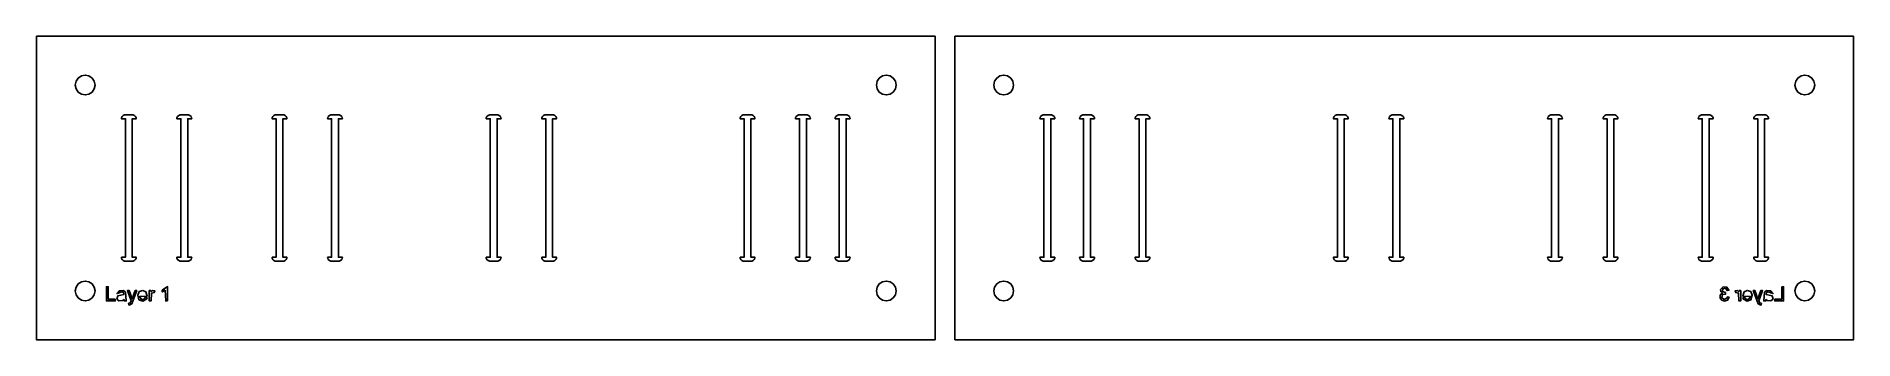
# Model space of a CAD drawing. Header units: metres. Extents: x -14 to 445, y 34 to 111.
import ezdxf

# ---------------------------------------------------------------- set-up
doc = ezdxf.new("R2010")
doc.units = ezdxf.units.M

msp = doc.modelspace()

# ---------------------------------------------------------------- linework, layer by layer
for points in [[(-13.54, 110.74), (213.07, 110.74), (213.07, 34.13), (-13.54, 34.13), (-13.54, 110.74)], [(444.69, 110.74), (444.69, 34.13), (218.07, 34.13), (218.07, 110.74), (444.69, 110.74)], [(0.53, 96.67), (1.08, 97.48), (1.27, 98.44), (1.08, 99.39), (0.53, 100.2), (-0.28, 100.75), (-1.23, 100.94), (-2.19, 100.75), (-3, 100.2), (-3.54, 99.39), (-3.73, 98.44), (-3.54, 97.48), (-3, 96.67), (-2.19, 96.13), (-1.23, 95.94), (-0.28, 96.13), (0.53, 96.67)], [(202.53, 96.67), (203.08, 97.48), (203.27, 98.44), (203.08, 99.39), (202.53, 100.2), (201.72, 100.75), (200.77, 100.94), (199.81, 100.75), (199, 100.2), (198.46, 99.39), (198.27, 98.44), (198.46, 97.48), (199, 96.67), (199.81, 96.13), (200.77, 95.94), (201.72, 96.13), (202.53, 96.67)], [(232.15, 96.67), (232.69, 97.48), (232.88, 98.44), (232.69, 99.39), (232.15, 100.2), (231.34, 100.75), (230.38, 100.94), (229.43, 100.75), (228.61, 100.2), (228.07, 99.39), (227.88, 98.44), (228.07, 97.48), (228.61, 96.67), (229.43, 96.13), (230.38, 95.94), (231.34, 96.13), (232.15, 96.67)], [(434.15, 96.67), (434.69, 97.48), (434.88, 98.44), (434.69, 99.39), (434.15, 100.2), (433.34, 100.75), (432.38, 100.94), (431.43, 100.75), (430.61, 100.2), (430.07, 99.39), (429.88, 98.44), (430.07, 97.48), (430.61, 96.67), (431.43, 96.13), (432.38, 95.94), (433.34, 96.13), (434.15, 96.67)], [(7.9, 54.94), (7.92, 54.74), (7.92, 54.74), (8.07, 54.38), (8.07, 54.38), (8.35, 54.11), (8.35, 54.11), (8.71, 53.96), (8.71, 53.96), (8.9, 53.94), (10.63, 53.94), (10.83, 53.96), (10.83, 53.96), (11.19, 54.11), (11.19, 54.11), (11.46, 54.38), (11.46, 54.38), (11.61, 54.74), (11.61, 54.74), (11.63, 54.94), (10.63, 54.94), (10.63, 54.94), (10.63, 89.94), (11.63, 89.94), (11.61, 90.13), (11.61, 90.13), (11.46, 90.49), (11.46, 90.49), (11.19, 90.77), (11.19, 90.77), (10.83, 90.92), (10.83, 90.92), (10.63, 90.94), (8.9, 90.94), (8.71, 90.92), (8.71, 90.92), (8.35, 90.77), (8.35, 90.77), (8.07, 90.49), (8.07, 90.49), (7.92, 90.13), (7.92, 90.13), (7.9, 89.94), (8.9, 89.94), (8.9, 54.94), (8.9, 54.94), (7.9, 54.94)], [(21.92, 54.74), (21.92, 54.74), (22.07, 54.38), (22.07, 54.38), (22.35, 54.11), (22.35, 54.11), (22.71, 53.96), (22.71, 53.96), (22.9, 53.94), (24.63, 53.94), (24.83, 53.96), (24.83, 53.96), (25.19, 54.11), (25.19, 54.11), (25.46, 54.38), (25.46, 54.38), (25.61, 54.74), (25.61, 54.74), (25.63, 54.94), (24.63, 54.94), (24.63, 89.94), (25.63, 89.94), (25.61, 90.13), (25.61, 90.13), (25.46, 90.49), (25.46, 90.49), (25.19, 90.77), (25.19, 90.77), (24.83, 90.92), (24.83, 90.92), (24.63, 90.94), (22.9, 90.94), (22.71, 90.92), (22.71, 90.92), (22.35, 90.77), (22.35, 90.77), (22.07, 90.49), (22.07, 90.49), (21.92, 90.13), (21.92, 90.13), (21.9, 89.94), (22.9, 89.94), (22.9, 54.94), (21.9, 54.94), (21.92, 54.74)], [(45.9, 54.94), (45.92, 54.74), (45.92, 54.74), (46.07, 54.38), (46.07, 54.38), (46.35, 54.11), (46.35, 54.11), (46.71, 53.96), (46.71, 53.96), (46.9, 53.94), (48.63, 53.94), (48.83, 53.96), (48.83, 53.96), (49.19, 54.11), (49.19, 54.11), (49.46, 54.38), (49.46, 54.38), (49.61, 54.74), (49.61, 54.74), (49.63, 54.94), (48.63, 54.94), (48.63, 89.94), (49.63, 89.94), (49.61, 90.13), (49.61, 90.13), (49.46, 90.49), (49.46, 90.49), (49.19, 90.77), (49.19, 90.77), (48.83, 90.92), (48.83, 90.92), (48.63, 90.94), (46.9, 90.94), (46.71, 90.92), (46.71, 90.92), (46.35, 90.77), (46.35, 90.77), (46.07, 90.49), (46.07, 90.49), (45.92, 90.13), (45.92, 90.13), (45.9, 89.94), (46.9, 89.94), (46.9, 54.94), (45.9, 54.94)], [(59.9, 54.94), (59.92, 54.74), (59.92, 54.74), (60.07, 54.38), (60.07, 54.38), (60.35, 54.11), (60.35, 54.11), (60.71, 53.96), (60.71, 53.96), (60.9, 53.94), (62.63, 53.94), (62.83, 53.96), (62.83, 53.96), (63.19, 54.11), (63.19, 54.11), (63.46, 54.38), (63.46, 54.38), (63.61, 54.74), (63.61, 54.74), (63.63, 54.94), (62.63, 54.94), (62.63, 89.94), (63.63, 89.94), (63.61, 90.13), (63.61, 90.13), (63.46, 90.49), (63.46, 90.49), (63.19, 90.77), (63.19, 90.77), (62.83, 90.92), (62.83, 90.92), (62.63, 90.94), (60.9, 90.94), (60.71, 90.92), (60.71, 90.92), (60.35, 90.77), (60.35, 90.77), (60.07, 90.49), (60.07, 90.49), (59.92, 90.13), (59.92, 90.13), (59.9, 89.94), (60.9, 89.94), (60.9, 54.94), (59.9, 54.94)], [(99.9, 54.94), (99.92, 54.74), (99.92, 54.74), (100.07, 54.38), (100.07, 54.38), (100.35, 54.11), (100.35, 54.11), (100.71, 53.96), (100.71, 53.96), (100.9, 53.94), (102.63, 53.94), (102.83, 53.96), (102.83, 53.96), (103.19, 54.11), (103.19, 54.11), (103.46, 54.38), (103.46, 54.38), (103.61, 54.74), (103.61, 54.74), (103.63, 54.94), (102.63, 54.94), (102.63, 89.94), (103.63, 89.94), (103.61, 90.13), (103.61, 90.13), (103.46, 90.49), (103.46, 90.49), (103.19, 90.77), (103.19, 90.77), (102.83, 90.92), (102.83, 90.92), (102.63, 90.94), (100.9, 90.94), (100.71, 90.92), (100.71, 90.92), (100.35, 90.77), (100.35, 90.77), (100.07, 90.49), (100.07, 90.49), (99.92, 90.13), (99.92, 90.13), (99.9, 89.94), (100.9, 89.94), (100.9, 54.94), (99.9, 54.94)], [(113.9, 54.94), (113.92, 54.74), (113.92, 54.74), (114.07, 54.38), (114.07, 54.38), (114.35, 54.11), (114.35, 54.11), (114.71, 53.96), (114.71, 53.96), (114.9, 53.94), (116.63, 53.94), (116.83, 53.96), (116.83, 53.96), (117.19, 54.11), (117.19, 54.11), (117.46, 54.38), (117.46, 54.38), (117.61, 54.74), (117.61, 54.74), (117.63, 54.94), (116.63, 54.94), (116.63, 89.94), (117.63, 89.94), (117.61, 90.13), (117.61, 90.13), (117.46, 90.49), (117.46, 90.49), (117.19, 90.77), (117.19, 90.77), (116.83, 90.92), (116.83, 90.92), (116.63, 90.94), (114.9, 90.94), (114.71, 90.92), (114.71, 90.92), (114.35, 90.77), (114.35, 90.77), (114.07, 90.49), (114.07, 90.49), (113.92, 90.13), (113.92, 90.13), (113.9, 89.94), (114.9, 89.94), (114.9, 54.94), (113.9, 54.94)], [(163.9, 54.94), (163.92, 54.74), (163.92, 54.74), (164.07, 54.38), (164.07, 54.38), (164.35, 54.11), (164.35, 54.11), (164.71, 53.96), (164.71, 53.96), (164.9, 53.94), (166.63, 53.94), (166.83, 53.96), (166.83, 53.96), (167.19, 54.11), (167.19, 54.11), (167.46, 54.38), (167.46, 54.38), (167.61, 54.74), (167.61, 54.74), (167.63, 54.94), (166.63, 54.94), (166.63, 89.94), (167.63, 89.94), (167.61, 90.13), (167.61, 90.13), (167.46, 90.49), (167.46, 90.49), (167.19, 90.77), (167.19, 90.77), (166.83, 90.92), (166.83, 90.92), (166.63, 90.94), (164.9, 90.94), (164.71, 90.92), (164.71, 90.92), (164.35, 90.77), (164.35, 90.77), (164.07, 90.49), (164.07, 90.49), (163.92, 90.13), (163.92, 90.13), (163.9, 89.94), (164.9, 89.94), (164.9, 54.94), (163.9, 54.94)], [(177.9, 54.94), (177.92, 54.74), (177.92, 54.74), (178.07, 54.38), (178.07, 54.38), (178.35, 54.11), (178.35, 54.11), (178.71, 53.96), (178.71, 53.96), (178.9, 53.94), (180.63, 53.94), (180.83, 53.96), (180.83, 53.96), (181.19, 54.11), (181.19, 54.11), (181.46, 54.38), (181.46, 54.38), (181.61, 54.74), (181.61, 54.74), (181.63, 54.94), (180.63, 54.94), (180.63, 89.94), (181.63, 89.94), (181.61, 90.13), (181.61, 90.13), (181.46, 90.49), (181.46, 90.49), (181.19, 90.77), (181.19, 90.77), (180.83, 90.92), (180.83, 90.92), (180.63, 90.94), (178.9, 90.94), (178.71, 90.92), (178.71, 90.92), (178.35, 90.77), (178.35, 90.77), (178.07, 90.49), (178.07, 90.49), (177.92, 90.13), (177.92, 90.13), (177.9, 89.94), (178.9, 89.94), (178.9, 54.94), (177.9, 54.94)], [(187.9, 54.94), (187.92, 54.74), (187.92, 54.74), (188.07, 54.38), (188.07, 54.38), (188.35, 54.11), (188.35, 54.11), (188.71, 53.96), (188.71, 53.96), (188.9, 53.94), (190.63, 53.94), (190.83, 53.96), (190.83, 53.96), (191.19, 54.11), (191.19, 54.11), (191.46, 54.38), (191.46, 54.38), (191.61, 54.74), (191.61, 54.74), (191.63, 54.94), (190.63, 54.94), (190.63, 89.94), (191.63, 89.94), (191.61, 90.13), (191.61, 90.13), (191.46, 90.49), (191.46, 90.49), (191.19, 90.77), (191.19, 90.77), (190.83, 90.92), (190.83, 90.92), (190.63, 90.94), (188.9, 90.94), (188.71, 90.92), (188.71, 90.92), (188.35, 90.77), (188.35, 90.77), (188.07, 90.49), (188.07, 90.49), (187.92, 90.13), (187.92, 90.13), (187.9, 89.94), (188.9, 89.94), (188.9, 54.94), (187.9, 54.94)], [(243.23, 90.13), (243.23, 90.13), (243.08, 90.49), (243.08, 90.49), (242.8, 90.77), (242.8, 90.77), (242.44, 90.92), (242.44, 90.92), (242.25, 90.94), (240.52, 90.94), (240.32, 90.92), (240.32, 90.92), (239.96, 90.77), (239.96, 90.77), (239.69, 90.49), (239.69, 90.49), (239.54, 90.13), (239.54, 90.13), (239.52, 89.94), (240.52, 89.94), (240.52, 54.94), (239.52, 54.94), (239.54, 54.74), (239.54, 54.74), (239.69, 54.38), (239.69, 54.38), (239.96, 54.11), (239.96, 54.11), (240.32, 53.96), (240.32, 53.96), (240.52, 53.94), (242.25, 53.94), (242.44, 53.96), (242.44, 53.96), (242.8, 54.11), (242.8, 54.11), (243.08, 54.38), (243.08, 54.38), (243.23, 54.74), (243.23, 54.74), (243.25, 54.94), (242.25, 54.94), (242.25, 89.94), (243.25, 89.94), (243.23, 90.13)], [(253.23, 90.13), (253.23, 90.13), (253.08, 90.49), (253.08, 90.49), (252.8, 90.77), (252.8, 90.77), (252.44, 90.92), (252.44, 90.92), (252.25, 90.94), (250.52, 90.94), (250.32, 90.92), (250.32, 90.92), (249.96, 90.77), (249.96, 90.77), (249.69, 90.49), (249.69, 90.49), (249.54, 90.13), (249.54, 90.13), (249.52, 89.94), (250.52, 89.94), (250.52, 54.94), (249.52, 54.94), (249.54, 54.74), (249.54, 54.74), (249.69, 54.38), (249.69, 54.38), (249.96, 54.11), (249.96, 54.11), (250.32, 53.96), (250.32, 53.96), (250.52, 53.94), (252.25, 53.94), (252.44, 53.96), (252.44, 53.96), (252.8, 54.11), (252.8, 54.11), (253.08, 54.38), (253.08, 54.38), (253.23, 54.74), (253.23, 54.74), (253.25, 54.94), (252.25, 54.94), (252.25, 89.94), (253.25, 89.94), (253.23, 90.13)], [(267.23, 90.13), (267.23, 90.13), (267.08, 90.49), (267.08, 90.49), (266.8, 90.77), (266.8, 90.77), (266.44, 90.92), (266.44, 90.92), (266.25, 90.94), (264.52, 90.94), (264.32, 90.92), (264.32, 90.92), (263.96, 90.77), (263.96, 90.77), (263.69, 90.49), (263.69, 90.49), (263.54, 90.13), (263.54, 90.13), (263.52, 89.94), (264.52, 89.94), (264.52, 54.94), (263.52, 54.94), (263.54, 54.74), (263.54, 54.74), (263.69, 54.38), (263.69, 54.38), (263.96, 54.11), (263.96, 54.11), (264.32, 53.96), (264.32, 53.96), (264.52, 53.94), (266.25, 53.94), (266.44, 53.96), (266.44, 53.96), (266.8, 54.11), (266.8, 54.11), (267.08, 54.38), (267.08, 54.38), (267.23, 54.74), (267.23, 54.74), (267.25, 54.94), (266.25, 54.94), (266.25, 89.94), (267.25, 89.94), (267.23, 90.13)], [(317.23, 90.13), (317.23, 90.13), (317.08, 90.49), (317.08, 90.49), (316.8, 90.77), (316.8, 90.77), (316.44, 90.92), (316.44, 90.92), (316.25, 90.94), (314.52, 90.94), (314.32, 90.92), (314.32, 90.92), (313.96, 90.77), (313.96, 90.77), (313.69, 90.49), (313.69, 90.49), (313.54, 90.13), (313.54, 90.13), (313.52, 89.94), (314.52, 89.94), (314.52, 54.94), (313.52, 54.94), (313.54, 54.74), (313.54, 54.74), (313.69, 54.38), (313.69, 54.38), (313.96, 54.11), (313.96, 54.11), (314.32, 53.96), (314.32, 53.96), (314.52, 53.94), (316.25, 53.94), (316.44, 53.96), (316.44, 53.96), (316.8, 54.11), (316.8, 54.11), (317.08, 54.38), (317.08, 54.38), (317.23, 54.74), (317.23, 54.74), (317.25, 54.94), (316.25, 54.94), (316.25, 89.94), (317.25, 89.94), (317.23, 90.13)], [(331.23, 90.13), (331.23, 90.13), (331.08, 90.49), (331.08, 90.49), (330.8, 90.77), (330.8, 90.77), (330.44, 90.92), (330.44, 90.92), (330.25, 90.94), (328.52, 90.94), (328.32, 90.92), (328.32, 90.92), (327.96, 90.77), (327.96, 90.77), (327.69, 90.49), (327.69, 90.49), (327.54, 90.13), (327.54, 90.13), (327.52, 89.94), (328.52, 89.94), (328.52, 54.94), (327.52, 54.94), (327.54, 54.74), (327.54, 54.74), (327.69, 54.38), (327.69, 54.38), (327.96, 54.11), (327.96, 54.11), (328.32, 53.96), (328.32, 53.96), (328.52, 53.94), (330.25, 53.94), (330.44, 53.96), (330.44, 53.96), (330.8, 54.11), (330.8, 54.11), (331.08, 54.38), (331.08, 54.38), (331.23, 54.74), (331.23, 54.74), (331.25, 54.94), (330.25, 54.94), (330.25, 89.94), (331.25, 89.94), (331.23, 90.13)], [(371.23, 90.13), (371.23, 90.13), (371.08, 90.49), (371.08, 90.49), (370.8, 90.77), (370.8, 90.77), (370.44, 90.92), (370.44, 90.92), (370.25, 90.94), (368.52, 90.94), (368.32, 90.92), (368.32, 90.92), (367.96, 90.77), (367.96, 90.77), (367.69, 90.49), (367.69, 90.49), (367.54, 90.13), (367.54, 90.13), (367.52, 89.94), (368.52, 89.94), (368.52, 54.94), (367.52, 54.94), (367.54, 54.74), (367.54, 54.74), (367.69, 54.38), (367.69, 54.38), (367.96, 54.11), (367.96, 54.11), (368.32, 53.96), (368.32, 53.96), (368.52, 53.94), (370.25, 53.94), (370.44, 53.96), (370.44, 53.96), (370.8, 54.11), (370.8, 54.11), (371.08, 54.38), (371.08, 54.38), (371.23, 54.74), (371.23, 54.74), (371.25, 54.94), (370.25, 54.94), (370.25, 89.94), (371.25, 89.94), (371.23, 90.13)], [(385.23, 90.13), (385.23, 90.13), (385.08, 90.49), (385.08, 90.49), (384.8, 90.77), (384.8, 90.77), (384.44, 90.92), (384.44, 90.92), (384.25, 90.94), (382.52, 90.94), (382.32, 90.92), (382.32, 90.92), (381.96, 90.77), (381.96, 90.77), (381.69, 90.49), (381.69, 90.49), (381.54, 90.13), (381.54, 90.13), (381.52, 89.94), (382.52, 89.94), (382.52, 54.94), (381.52, 54.94), (381.54, 54.74), (381.54, 54.74), (381.69, 54.38), (381.69, 54.38), (381.96, 54.11), (381.96, 54.11), (382.32, 53.96), (382.32, 53.96), (382.52, 53.94), (384.25, 53.94), (384.44, 53.96), (384.44, 53.96), (384.8, 54.11), (384.8, 54.11), (385.08, 54.38), (385.08, 54.38), (385.23, 54.74), (385.23, 54.74), (385.25, 54.94), (384.25, 54.94), (384.25, 89.94), (385.25, 89.94), (385.23, 90.13)], [(409.25, 89.94), (409.23, 90.13), (409.23, 90.13), (409.08, 90.49), (409.08, 90.49), (408.8, 90.77), (408.8, 90.77), (408.44, 90.92), (408.44, 90.92), (408.25, 90.94), (406.52, 90.94), (406.32, 90.92), (406.32, 90.92), (405.96, 90.77), (405.96, 90.77), (405.69, 90.49), (405.69, 90.49), (405.54, 90.13), (405.54, 90.13), (405.52, 89.94), (406.52, 89.94), (406.52, 54.94), (405.52, 54.94), (405.54, 54.74), (405.54, 54.74), (405.69, 54.38), (405.69, 54.38), (405.96, 54.11), (405.96, 54.11), (406.32, 53.96), (406.32, 53.96), (406.52, 53.94), (408.25, 53.94), (408.44, 53.96), (408.44, 53.96), (408.8, 54.11), (408.8, 54.11), (409.08, 54.38), (409.08, 54.38), (409.23, 54.74), (409.23, 54.74), (409.25, 54.94), (408.25, 54.94), (408.25, 89.94), (409.25, 89.94)], [(423.25, 89.94), (423.23, 90.13), (423.23, 90.13), (423.08, 90.49), (423.08, 90.49), (422.8, 90.77), (422.8, 90.77), (422.44, 90.92), (422.44, 90.92), (422.25, 90.94), (420.52, 90.94), (420.32, 90.92), (420.32, 90.92), (419.96, 90.77), (419.96, 90.77), (419.69, 90.49), (419.69, 90.49), (419.54, 90.13), (419.54, 90.13), (419.52, 89.94), (420.52, 89.94), (420.52, 54.94), (420.52, 54.94), (419.52, 54.94), (419.54, 54.74), (419.54, 54.74), (419.69, 54.38), (419.69, 54.38), (419.96, 54.11), (419.96, 54.11), (420.32, 53.96), (420.32, 53.96), (420.52, 53.94), (422.25, 53.94), (422.44, 53.96), (422.44, 53.96), (422.8, 54.11), (422.8, 54.11), (423.08, 54.38), (423.08, 54.38), (423.23, 54.74), (423.23, 54.74), (423.25, 54.94), (422.25, 54.94), (422.25, 54.94), (422.25, 89.94), (423.25, 89.94)], [(0.53, 44.67), (1.08, 45.48), (1.27, 46.44), (1.08, 47.39), (0.53, 48.2), (-0.28, 48.75), (-1.23, 48.94), (-2.19, 48.75), (-3, 48.2), (-3.54, 47.39), (-3.73, 46.44), (-3.54, 45.48), (-3, 44.67), (-2.19, 44.13), (-1.23, 43.94), (-0.28, 44.13), (0.53, 44.67)], [(6.37, 44.36), (4.61, 44.36), (4.61, 47.52), (4.13, 47.52), (4.13, 43.94), (6.37, 43.94), (6.37, 44.36)], [(8.04, 46.22), (8.46, 46.03), (8.53, 45.58), (7.04, 45.22), (6.76, 44.38), (7.3, 43.91), (8.28, 44.05), (8.57, 44.26), (8.66, 43.94), (9.12, 43.94), (8.93, 46.12), (8.42, 46.54), (7.39, 46.5), (6.8, 45.79), (8.04, 46.22)], [(11.34, 46.53), (10.61, 44.43), (9.88, 46.53), (9.41, 46.53), (10.39, 43.93), (10.14, 43.41), (9.7, 43.33), (9.84, 42.89), (10.5, 43.22), (11.78, 46.53), (11.34, 46.53)], [(13.32, 46.58), (12.42, 46.3), (12.01, 45.34), (12.34, 44.23), (13.34, 43.88), (14.23, 44.36), (14.39, 44.72), (13.93, 44.77), (13.55, 44.3), (12.95, 44.3), (12.47, 45.04), (14.4, 45.12), (14.07, 46.23), (13.32, 46.58)], [(15.5, 45.92), (16.19, 46.04), (16.34, 46.45), (15.77, 46.57), (15.39, 46.24), (15.33, 46.53), (14.93, 46.53), (14.93, 43.94), (15.37, 43.94), (15.5, 45.92)], [(19.53, 43.94), (19.53, 47.53), (18.21, 46.63), (18.21, 46.21), (18.94, 46.62), (19.09, 43.94), (19.53, 43.94)], [(202.53, 44.67), (203.08, 45.48), (203.27, 46.44), (203.08, 47.39), (202.53, 48.2), (201.72, 48.75), (200.77, 48.94), (199.81, 48.75), (199, 48.2), (198.46, 47.39), (198.27, 46.44), (198.46, 45.48), (199, 44.67), (199.81, 44.13), (200.77, 43.94), (201.72, 44.13), (202.53, 44.67)], [(232.15, 44.67), (232.69, 45.48), (232.88, 46.44), (232.69, 47.39), (232.15, 48.2), (231.34, 48.75), (230.38, 48.94), (229.43, 48.75), (228.61, 48.2), (228.07, 47.39), (227.88, 46.44), (228.07, 45.48), (228.61, 44.67), (229.43, 44.13), (230.38, 43.94), (231.34, 44.13), (232.15, 44.67)], [(412.14, 43.87), (412.92, 44.15), (413.28, 44.88), (412.84, 44.94), (412.73, 44.62), (412.08, 44.24), (411.43, 44.75), (411.64, 45.52), (412.41, 45.63), (412.36, 46.02), (411.62, 46.34), (411.72, 47.01), (412.34, 47.14), (412.79, 46.52), (413.23, 46.6), (412.75, 47.37), (411.77, 47.47), (411.14, 46.84), (411.19, 46.26), (411.6, 45.87), (411.02, 45.42), (410.99, 44.64), (411.42, 44.08), (412.14, 43.87)], [(415.82, 46.53), (415.76, 46.24), (415.38, 46.57), (414.81, 46.45), (414.96, 46.04), (415.65, 45.92), (415.78, 43.94), (416.22, 43.94), (416.22, 46.53), (415.82, 46.53)], [(418.2, 44.3), (417.6, 44.3), (417.22, 44.77), (416.76, 44.72), (416.92, 44.36), (417.81, 43.88), (418.8, 44.23), (419.13, 45.34), (418.73, 46.3), (417.83, 46.58), (417.08, 46.23), (416.75, 45.12), (418.68, 45.04), (418.2, 44.3)], [(421.45, 43.33), (421.01, 43.41), (420.76, 43.93), (421.74, 46.53), (421.27, 46.53), (420.54, 44.43), (419.8, 46.53), (419.36, 46.53), (420.65, 43.22), (421.31, 42.89), (421.45, 43.33)], [(422.22, 46.12), (422.03, 43.94), (422.49, 43.94), (422.58, 44.26), (422.87, 44.05), (423.84, 43.91), (424.38, 44.38), (424.11, 45.22), (422.62, 45.58), (422.69, 46.03), (423.11, 46.22), (424.35, 45.79), (423.76, 46.5), (422.72, 46.54), (422.22, 46.12)], [(426.54, 47.52), (426.54, 44.36), (424.78, 44.36), (424.78, 43.94), (427.02, 43.94), (427.02, 47.52), (426.54, 47.52)], [(434.15, 44.67), (434.69, 45.48), (434.88, 46.44), (434.69, 47.39), (434.15, 48.2), (433.34, 48.75), (432.38, 48.94), (431.43, 48.75), (430.61, 48.2), (430.07, 47.39), (429.88, 46.44), (430.07, 45.48), (430.61, 44.67), (431.43, 44.13), (432.38, 43.94), (433.34, 44.13), (434.15, 44.67)]]:
    msp.add_lwpolyline(points)

doc.saveas('drawing.dxf')
